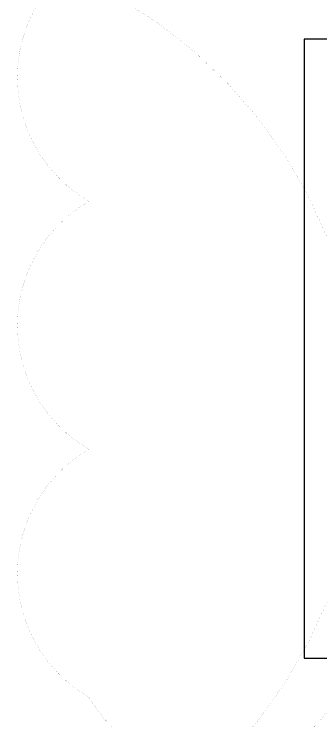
# Model space of a CAD drawing. Extents: x -1712635 to -854203, y -534641 to -21985.
# Drawn here: x -1291457 to -1262019, y -195459 to -127621 of the extents above; entities that cross this region are included whole.
import ezdxf

# ---------------------------------------------------------------- set-up
doc = ezdxf.new("R2010")
doc.units = 0
doc.header["$LTSCALE"] = 1000
doc.layers.get('0').update_dxf_attribs({"linetype": 'CONTINUOUS'})
doc.layers.add('-TK', color=7, linetype='CONTINUOUS')
doc.layers.add('S-X详图填充', color=252, linetype='CONTINUOUS')

# ---------------------------------------------------------------- blocks, each defined once
blk = doc.blocks.new('A1')
blk.add_lwpolyline([(0, 59400), (0, 0), (84100, 0), (84100, 59400)], close=True)

msp = doc.modelspace()

# ---------------------------------------------------------------- linework, layer by layer
at = {"layer": 'S-X详图填充', "color": 2, "const_width": 5}
for points in [[(-1685356.54, -45313.6, -0.57735027), (-1604552.52, -45313.6, -0.57735027), (-1523748.51, -45313.6, -0.57735027), (-1442944.49, -45313.6, -0.57735027), (-1362140.48, -45313.6, -0.57735027), (-1281336.46, -45313.6, -0.57735027), (-1281336.46, -126117.61, -0.57735027), (-1281336.46, -206921.63, -0.57735027), (-1281336.46, -287725.64, -0.57735027), (-1281336.46, -368529.66, -0.57735027), (-1281336.46, -449333.67, -0.57735027), (-1362140.48, -449333.67, -0.57735027), (-1442944.49, -449333.67, -0.57735027), (-1523748.51, -449333.67, -0.57735027), (-1604552.52, -449333.67, -0.57735027), (-1685356.54, -449333.67, -0.57735027), (-1685356.54, -368529.66, -0.57735027), (-1685356.54, -287725.64, -0.57735027), (-1685356.54, -206921.63, -0.57735027), (-1685356.54, -126117.61, -0.57735027), (-1685356.54, -45313.6, -0.57735027), (-1685356.54, -45313.6, -0.57735027)], [(-1284271.17, -50367.6, -0.57735027), (-1260467.13, -50367.6, -0.57735027), (-1236663.09, -50367.6, -0.57735027), (-1212859.05, -50367.6, -0.57735027), (-1189055.01, -50367.6, -0.57735027), (-1165250.97, -50367.6, -0.57735027), (-1165250.97, -74171.63, -0.57735027), (-1165250.97, -97975.67, -0.57735027), (-1165250.97, -121779.71, -0.57735027), (-1165250.97, -145583.75, -0.57735027), (-1165250.97, -169387.79, -0.57735027), (-1165250.97, -193191.83, -0.57735027), (-1189055.01, -193191.83, -0.57735027), (-1212859.05, -193191.83, -0.57735027), (-1236663.09, -193191.83, -0.57735027), (-1260467.13, -193191.83, -0.57735027), (-1284271.17, -193191.83, -0.57735027), (-1284271.17, -169387.79, -0.57735027), (-1284271.17, -145583.75, -0.57735027), (-1284271.17, -121779.71, -0.57735027), (-1284271.17, -97975.67, -0.57735027), (-1284271.17, -74171.63, -0.57735027), (-1284271.17, -50367.6, -0.57735027), (-1284271.17, -50367.6, -0.57735027)]]:
    msp.add_lwpolyline(points, format="xyb", dxfattribs=at)

# ---------------------------------------------------------------- block references
at = {"layer": '-TK'}
msp.add_blockref('A1', (-1263615.11, -189434.1), dxfattribs=at)

doc.saveas('drawing.dxf')
